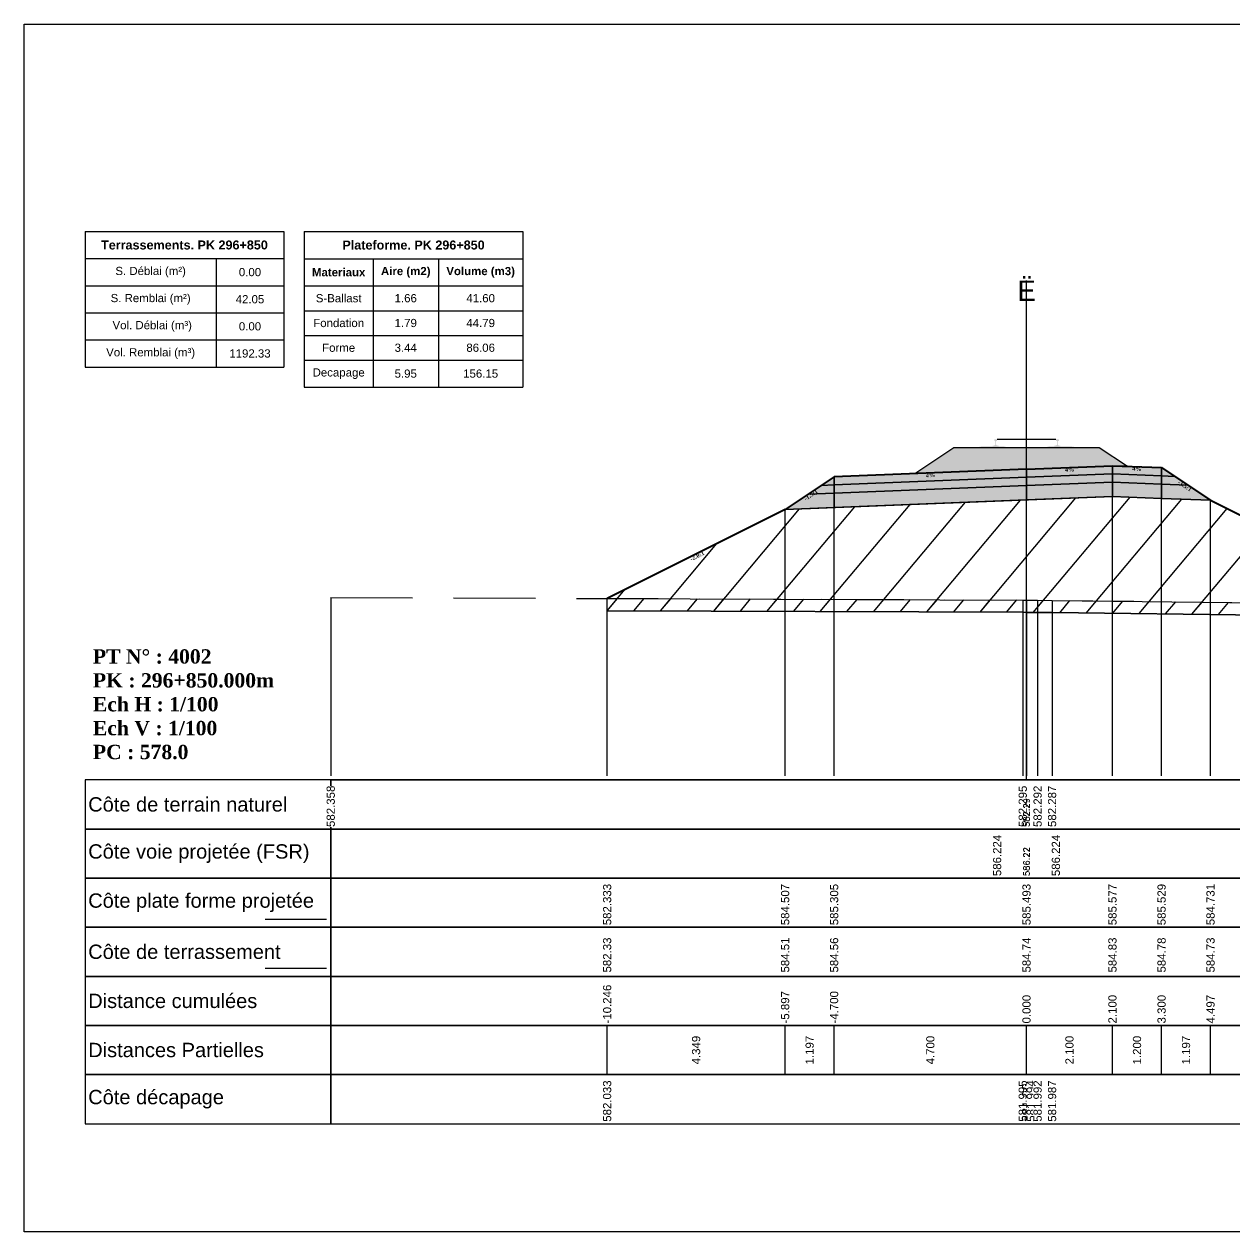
# Model space of a CAD drawing. Header units: millimetres. Extents: x 2762 to 3076, y 916 to 3305.
# Drawn here: x 3026.54 to 3056.12, y 1097.65 to 1127.15 of the extents above; entities that cross this region are included whole.
import ezdxf

# ---------------------------------------------------------------- set-up
doc = ezdxf.new("R2010")
doc.units = ezdxf.units.MM
doc.header["$LTSCALE"] = 2
doc.linetypes.add('CACHE', pattern=[9.525, 6.35, -3.175])
doc.linetypes.add('DASHED', pattern=[0.75, 0.5, -0.25])
for name, color, linetype in [('C-ANNO-TABL', 1, 'Continuous'), ('C-ANNO-TABL-TEXT', 150, 'Continuous'), ('C-ANNO-TABL-TITL', 150, 'Continuous'), ('C-ANNO-TABL-TTBL', 5, 'Continuous'), ('C-ROAD-CORR', 5, 'Continuous'), ('C-ROAD-SCTN', 7, 'Continuous')]:
    doc.layers.add(name, color=color, linetype=linetype)
doc.styles.add('ARIAL', font='arial.ttf')
doc.styles.add('C3D_Etiquette', font='romans.shx')
doc.styles.add('C3D_Profil_Travers', font='romans.shx')
doc.styles.get("Standard").update_dxf_attribs({"font": 'arial.ttf'})

msp = doc.modelspace()

# ---------------------------------------------------------------- hatches: boundary and pattern name
at = {"linetype": 'Continuous', "lineweight": -3}
msp.add_hatch(color=254, dxfattribs=at).paths.add_polyline_path([(3049.812, 1116.625), (3049.812, 1116.81), (3049.927, 1116.831), (3050.275, 1116.831), (3050.275, 1116.836), (3050.201, 1116.836), (3050.201, 1116.846), (3050.202, 1116.847), (3050.204, 1116.848), (3050.205, 1116.848), (3050.225, 1116.85), (3050.228, 1116.85), (3050.231, 1116.851), (3050.259, 1116.862), (3050.262, 1116.863), (3050.263, 1116.864), (3050.264, 1116.866), (3050.265, 1116.87), (3050.266, 1116.877), (3050.267, 1116.886), (3050.268, 1116.896), (3050.268, 1116.92), (3050.267, 1116.936), (3050.267, 1116.942), (3050.266, 1116.948), (3050.265, 1116.953), (3050.265, 1116.955), (3050.264, 1116.958), (3050.263, 1116.96), (3050.262, 1116.961), (3050.261, 1116.963), (3050.26, 1116.963), (3050.244, 1116.969), (3050.242, 1116.971), (3050.241, 1116.972), (3050.24, 1116.973), (3050.24, 1116.976), (3050.24, 1116.994), (3050.241, 1116.998), (3050.242, 1117), (3050.244, 1117.003), (3050.246, 1117.004), (3050.249, 1117.006), (3050.25, 1117.006), (3050.254, 1117.007), (3050.258, 1117.007), (3050.261, 1117.008), (3050.265, 1117.008), (3050.27, 1117.008), (3050.273, 1117.008), (3050.276, 1117.008), (3050.28, 1117.008), (3050.283, 1117.008), (3050.287, 1117.008), (3050.292, 1117.008), (3050.295, 1117.007), (3050.299, 1117.007), (3050.303, 1117.006), (3050.304, 1117.006), (3050.306, 1117.004), (3050.309, 1117.003), (3050.311, 1117), (3050.312, 1116.998), (3050.312, 1116.994), (3050.312, 1116.976), (3050.312, 1116.973), (3050.312, 1116.972), (3050.311, 1116.971), (3050.309, 1116.969), (3050.293, 1116.963), (3050.292, 1116.963), (3050.29, 1116.961), (3050.289, 1116.96), (3050.289, 1116.958), (3050.288, 1116.955), (3050.287, 1116.953), (3050.287, 1116.948), (3050.286, 1116.942), (3050.285, 1116.936), (3050.285, 1116.92), (3050.285, 1116.896), (3050.286, 1116.886), (3050.287, 1116.877), (3050.288, 1116.87), (3050.289, 1116.866), (3050.29, 1116.864), (3050.291, 1116.863), (3050.293, 1116.862), (3050.322, 1116.851), (3050.325, 1116.85), (3050.328, 1116.85), (3050.348, 1116.848), (3050.349, 1116.848), (3050.35, 1116.847), (3050.351, 1116.846), (3050.351, 1116.836), (3050.277, 1116.836), (3050.277, 1116.831), (3050.481, 1116.831), (3050.613, 1116.8), (3051.447, 1116.8), (3051.578, 1116.831), (3051.782, 1116.831), (3051.782, 1116.836), (3051.708, 1116.836), (3051.708, 1116.846), (3051.709, 1116.847), (3051.711, 1116.848), (3051.712, 1116.848), (3051.732, 1116.85), (3051.735, 1116.85), (3051.738, 1116.851), (3051.766, 1116.862), (3051.769, 1116.863), (3051.77, 1116.864), (3051.771, 1116.866), (3051.772, 1116.87), (3051.773, 1116.877), (3051.774, 1116.886), (3051.775, 1116.896), (3051.775, 1116.92), (3051.774, 1116.936), (3051.774, 1116.942), (3051.773, 1116.948), (3051.772, 1116.953), (3051.772, 1116.955), (3051.771, 1116.958), (3051.77, 1116.96), (3051.769, 1116.961), (3051.768, 1116.963), (3051.767, 1116.963), (3051.751, 1116.969), (3051.749, 1116.971), (3051.748, 1116.972), (3051.747, 1116.973), (3051.747, 1116.976), (3051.747, 1116.994), (3051.748, 1116.998), (3051.749, 1117), (3051.751, 1117.003), (3051.753, 1117.004), (3051.756, 1117.006), (3051.757, 1117.006), (3051.761, 1117.007), (3051.765, 1117.007), (3051.768, 1117.008), (3051.772, 1117.008), (3051.777, 1117.008), (3051.78, 1117.008), (3051.783, 1117.008), (3051.787, 1117.008), (3051.79, 1117.008), (3051.794, 1117.008), (3051.799, 1117.008), (3051.802, 1117.007), (3051.806, 1117.007), (3051.81, 1117.006), (3051.811, 1117.006), (3051.813, 1117.004), (3051.816, 1117.003), (3051.818, 1117), (3051.819, 1116.998), (3051.819, 1116.994), (3051.819, 1116.976), (3051.819, 1116.973), (3051.819, 1116.972), (3051.818, 1116.971), (3051.816, 1116.969), (3051.8, 1116.963), (3051.799, 1116.963), (3051.797, 1116.961), (3051.796, 1116.96), (3051.796, 1116.958), (3051.795, 1116.955), (3051.794, 1116.953), (3051.794, 1116.948), (3051.793, 1116.942), (3051.792, 1116.936), (3051.792, 1116.92), (3051.792, 1116.896), (3051.793, 1116.886), (3051.794, 1116.877), (3051.795, 1116.87), (3051.796, 1116.866), (3051.797, 1116.864), (3051.798, 1116.863), (3051.8, 1116.862), (3051.829, 1116.851), (3051.832, 1116.85), (3051.835, 1116.85), (3051.855, 1116.848), (3051.856, 1116.848), (3051.857, 1116.847), (3051.858, 1116.846), (3051.858, 1116.836), (3051.784, 1116.836), (3051.784, 1116.831), (3052.132, 1116.831), (3052.247, 1116.81), (3052.247, 1116.625)])
h = msp.add_hatch(dxfattribs=at)
h.set_pattern_fill('GRAVEL', color=252, scale=0.009, style=0)
h.set_pattern_definition([(228.0128, (3048.461781, 1116.3963), (-1.8288, -2.0574), [0.030755, -3.0447435]), (184.96974, (3048.441207, 1116.37344), (2.743199999, 0.228600013), [0.0527764, -5.2248644]), (132.51045, (3048.388629, 1116.368868), (2.286, -2.5146), [0.0372133, -3.684125]), (267.2737, (3048.299475, 1116.311718), (0.2286, 4.572), [0.0480604, -4.7579794]), (292.83365, (3048.297189, 1116.263712), (-1.143, 2.7432), [0.047127, -4.6655827]), (357.2737, (3048.315477, 1116.220278), (-4.572, 0.2286), [0.0480604, -4.7579794]), (37.69424, (3048.363483, 1116.217992), (-2.9718, -2.286), [0.0635574, -6.2921804]), (72.25533, (3048.413775, 1116.256854), (1.6002, 5.0292), [0.0600048, -5.940473]), (121.42957, (3048.432063, 1116.314004), (-1.8288, 2.9718), [0.048223, -4.774099]), (175.23636, (3048.406917, 1116.355152), (2.5146, -0.2286), [0.055054, -2.697654]), (222.39744, (3048.352053, 1116.359724), (-2.7432, -2.5146), [0.071197, -7.0485095]), (138.81407, (3048.52579, 1116.309432), (-1.6002, 1.3716), [0.0243004, -2.405751]), (171.46923, (3048.507501, 1116.325434), (2.9718, -0.4572), [0.0462314, -4.5769175]), (225, (3048.46178, 1116.3323), (-3e-17, -0.2286), [0.032329, -0.29096]), (203.1986, (3048.44578, 1116.359724), (1.143, 0.4572), [0.01741, -1.723556]), (291.8014, (3048.429777, 1116.352866), (-0.2286, 0.6858), [0.024621, -1.206428]), (30.9638, (3048.43892, 1116.330006), (0.6858, 0.4572), [0.039989, -1.292967]), (161.565, (3048.47321, 1116.35058), (0.4572, -0.2286), [0.028916, -0.693981]), (16.38954, (3048.297189, 1116.352866), (2.286, 0.6858), [0.040508, -4.0102944]), (70.34618, (3048.336051, 1116.364296), (-0.9144, -2.5146), [0.033984, -3.3643994]), (293.1986, (3048.47321, 1116.3963), (-0.4572, 1.143), [0.034819, -1.7061465]), (343.61046, (3048.486927, 1116.364296), (-2.286, 0.6858), [0.040508, -4.0102944]), (339.44395, (3048.29719, 1116.211134), (-1.143, 0.4572), [0.039063, -1.914096]), (294.77514, (3048.333765, 1116.197418), (-1.143, 2.5146), [0.0327305, -3.2403234]), (66.8014, (3048.475497, 1116.1677), (0.4572, 1.143), [0.034819, -1.7061465]), (17.35402, (3048.489213, 1116.199704), (-2.9718, -0.9144), [0.0383204, -3.793714]), (69.44395, (3048.363483, 1116.1677), (-0.4572, -1.143), [0.0195316, -1.933628]), (101.3099, (3048.46178, 1116.1677), (-0.2286, 0.9144), [0.011656, -1.1539795]), (165.9638, (3048.459495, 1116.17913), (0.6858, -0.2286), [0.047127, -0.895415]), (186.009, (3048.413775, 1116.19056), (2.286, 0.2286), [0.043674, -4.323723]), (303.69, (3048.43892, 1116.30943), (-0.2286, 0.4572), [0.032969, -0.79126]), (353.15723, (3048.457209, 1116.282), (3.8862, -0.4572), [0.05756, -5.698441]), (60.9454, (3048.51436, 1116.275142), (-0.9144, -1.6002), [0.023536, -2.330045]), (90, (3048.5258, 1116.29572), (-0.2286, 0.2286), [0.013716, -0.214884]), (120.25644, (3048.409203, 1116.197418), (0.9144, -1.6002), [0.031758, -3.1440547]), (48.0128, (3048.393201, 1116.22485), (1.8288, 2.0574), [0.06151, -3.0139886]), (0, (3048.43435, 1116.27057), (0.2286, 0.2286), [0.059436, -0.169164]), (325.30485, (3048.493785, 1116.27057), (2.286, -1.6002), [0.036145, -3.5783385]), (254.0546, (3048.523503, 1116.249996), (-0.2286, -0.9144), [0.033285, -1.6309485]), (207.64598, (3048.514359, 1116.217992), (-4.3434, -2.286), [0.054193, -5.365122]), (175.42608, (3048.466353, 1116.192846), (-2.9718, 0.2286), [0.0573327, -5.675926])])
h.paths.add_polyline_path([(3048.297, 1116.168), (3049.255, 1116.806), (3052.805, 1116.806), (3053.494, 1116.346), (3053.13, 1116.361)])
h = msp.add_hatch(color=11, dxfattribs=at)
h.paths.add_polyline_path([(3054.33, 1116.113), (3054.33, 1116.313), (3054.649, 1116.1)])
h.paths.add_polyline_path([(3053.13, 1116.161), (3053.13, 1116.361), (3054.33, 1116.313), (3054.33, 1116.113)])
h.paths.add_polyline_path([(3051.03, 1116.077), (3051.03, 1116.277), (3053.13, 1116.361), (3053.13, 1116.161)])
h.paths.add_polyline_path([(3046.33, 1115.889), (3046.33, 1116.089), (3051.03, 1116.277), (3051.03, 1116.077)])
h.paths.add_polyline_path([(3046.01, 1115.876), (3046.33, 1116.089), (3046.33, 1115.889)])
h = msp.add_hatch(color=30, dxfattribs=at)
h.paths.add_polyline_path([(3054.33, 1115.913), (3054.33, 1116.113), (3054.649, 1116.1), (3054.968, 1115.887)])
h.paths.add_polyline_path([(3053.13, 1115.961), (3053.13, 1116.161), (3054.33, 1116.113), (3054.33, 1115.913)])
h.paths.add_polyline_path([(3051.03, 1115.877), (3051.03, 1116.077), (3053.13, 1116.161), (3053.13, 1115.961)])
h.paths.add_polyline_path([(3046.33, 1115.689), (3046.33, 1115.889), (3051.03, 1116.077), (3051.03, 1115.877)])
h.paths.add_polyline_path([(3045.691, 1115.663), (3046.01, 1115.876), (3046.33, 1115.889), (3046.33, 1115.689)])
h = msp.add_hatch(color=83, dxfattribs=at)
h.paths.add_polyline_path([(3054.33, 1115.563), (3054.33, 1115.913), (3054.968, 1115.887), (3055.526, 1115.515)])
h.paths.add_polyline_path([(3053.13, 1115.611), (3053.13, 1115.961), (3054.33, 1115.913), (3054.33, 1115.563)])
h.paths.add_polyline_path([(3051.03, 1115.527), (3051.03, 1115.877), (3053.13, 1115.961), (3053.13, 1115.611)])
h.paths.add_polyline_path([(3046.33, 1115.339), (3046.33, 1115.689), (3051.03, 1115.877), (3051.03, 1115.527)])
h.paths.add_polyline_path([(3045.133, 1115.291), (3045.691, 1115.663), (3046.33, 1115.689), (3046.33, 1115.339)])
h = msp.add_hatch(dxfattribs=at)
h.set_pattern_fill('_U', color=3, angle=50, style=0, pattern_type=0)
h.set_pattern_definition([(50, (3040.7838, 1112.8166), (-0.766044, 0.64279), [])])
h.paths.add_polyline_path([(3040.784, 1112.817), (3040.784, 1113.117), (3045.133, 1115.291), (3053.13, 1115.611), (3055.526, 1115.515), (3060.626, 1112.965), (3060.626, 1112.665), (3051.655, 1112.771), (3051.301, 1112.776), (3050.938, 1112.779)])
h = msp.add_hatch(dxfattribs=at)
h.set_pattern_fill('_U', color=150, scale=0.5, angle=50, style=0, pattern_type=0)
h.set_pattern_definition([(50, (3040.7838, 1112.8166), (-0.383022, 0.321394), [])])
h.paths.add_polyline_path([(3040.784, 1112.817), (3040.784, 1113.117), (3050.938, 1113.079), (3051.301, 1113.076), (3051.655, 1113.071), (3060.626, 1112.965), (3060.626, 1112.665), (3051.655, 1112.771), (3051.301, 1112.776), (3050.938, 1112.779)])

# ---------------------------------------------------------------- linework, layer by layer
at = {"color": 7, "linetype": 'Continuous', "lineweight": -3}
for p, q in [((3051.03, 1108.684), (3051.03, 1120.884)), ((3034.029, 1108.684), (3068.031, 1108.684)), ((3040.784, 1101.484), (3040.784, 1102.684)), ((3045.133, 1101.484), (3045.133, 1102.684)), ((3045.133, 1101.484), (3045.133, 1102.684)), ((3046.33, 1101.484), (3046.33, 1102.684)), ((3046.33, 1101.484), (3046.33, 1102.684)), ((3051.03, 1101.484), (3051.03, 1102.684)), ((3051.03, 1101.484), (3051.03, 1102.684)), ((3053.13, 1101.484), (3053.13, 1102.684)), ((3053.13, 1101.484), (3053.13, 1102.684)), ((3054.33, 1101.484), (3054.33, 1102.684)), ((3054.33, 1101.484), (3054.33, 1102.684)), ((3055.526, 1101.484), (3055.526, 1102.684)), ((3055.526, 1101.484), (3055.526, 1102.684))]:
    msp.add_line(p, q, dxfattribs=at)
at = {"color": 251, "linetype": 'Continuous', "lineweight": -3}
for p, q in [((3048.297, 1116.168), (3049.255, 1116.806)), ((3049.255, 1116.806), (3052.805, 1116.806)), ((3052.805, 1116.806), (3053.494, 1116.346)), ((3046.33, 1116.089), (3051.03, 1116.277)), ((3053.13, 1116.361), (3048.297, 1116.168)), ((3051.03, 1116.277), (3053.13, 1116.361)), ((3051.03, 1116.077), (3051.03, 1116.277)), ((3051.03, 1116.277), (3051.03, 1116.077)), ((3053.494, 1116.346), (3053.13, 1116.361)), ((3053.13, 1116.161), (3053.13, 1116.361)), ((3053.13, 1116.361), (3054.33, 1116.313)), ((3053.13, 1116.361), (3053.13, 1116.161)), ((3054.33, 1116.113), (3054.33, 1116.313)), ((3054.33, 1116.313), (3054.649, 1116.1)), ((3054.33, 1116.313), (3054.33, 1116.113)), ((3046.01, 1115.876), (3046.33, 1116.089)), ((3046.33, 1115.889), (3046.33, 1116.089)), ((3046.33, 1116.089), (3046.33, 1115.889)), ((3051.03, 1116.077), (3046.33, 1115.889)), ((3053.13, 1116.161), (3051.03, 1116.077)), ((3054.33, 1116.113), (3053.13, 1116.161)), ((3054.649, 1116.1), (3054.33, 1116.113)), ((3046.33, 1115.889), (3046.01, 1115.876))]:
    msp.add_line(p, q, dxfattribs=at)
at = {"color": 53, "linetype": 'Continuous', "lineweight": -3}
for p, q in [((3046.33, 1115.889), (3051.03, 1116.077)), ((3051.03, 1116.077), (3053.13, 1116.161)), ((3051.03, 1115.877), (3051.03, 1116.077)), ((3051.03, 1116.077), (3051.03, 1115.877)), ((3053.13, 1115.961), (3053.13, 1116.161)), ((3053.13, 1116.161), (3054.33, 1116.113)), ((3053.13, 1116.161), (3053.13, 1115.961)), ((3054.33, 1115.913), (3054.33, 1116.113)), ((3054.33, 1116.113), (3054.649, 1116.1)), ((3054.33, 1116.113), (3054.33, 1115.913)), ((3054.649, 1116.1), (3054.968, 1115.887)), ((3045.691, 1115.663), (3046.01, 1115.876)), ((3046.33, 1115.689), (3045.691, 1115.663)), ((3045.691, 1115.663), (3046.33, 1115.689)), ((3046.01, 1115.876), (3046.33, 1115.889)), ((3046.33, 1115.689), (3046.33, 1115.889)), ((3046.33, 1115.889), (3046.33, 1115.689)), ((3051.03, 1115.877), (3046.33, 1115.689)), ((3046.33, 1115.689), (3051.03, 1115.877)), ((3046.33, 1115.339), (3046.33, 1115.689)), ((3046.33, 1115.689), (3046.33, 1115.339)), ((3053.13, 1115.961), (3051.03, 1115.877)), ((3051.03, 1115.877), (3053.13, 1115.961)), ((3051.03, 1115.527), (3051.03, 1115.877)), ((3051.03, 1115.877), (3051.03, 1115.527)), ((3054.33, 1115.913), (3053.13, 1115.961)), ((3053.13, 1115.611), (3053.13, 1115.961)), ((3053.13, 1115.961), (3054.33, 1115.913)), ((3053.13, 1115.961), (3053.13, 1115.611)), ((3054.968, 1115.887), (3054.33, 1115.913)), ((3054.33, 1115.563), (3054.33, 1115.913)), ((3054.33, 1115.913), (3054.968, 1115.887)), ((3054.33, 1115.913), (3054.33, 1115.563)), ((3054.968, 1115.887), (3055.526, 1115.515)), ((3045.133, 1115.291), (3045.691, 1115.663)), ((3051.03, 1115.527), (3046.33, 1115.339)), ((3053.13, 1115.611), (3051.03, 1115.527)), ((3054.33, 1115.563), (3053.13, 1115.611)), ((3055.526, 1115.515), (3054.33, 1115.563)), ((3046.33, 1115.339), (3045.133, 1115.291))]:
    msp.add_line(p, q, dxfattribs=at)
at = {"color": 253, "linetype": 'Continuous', "lineweight": -3}
for p, q in [((3045.133, 1115.291), (3053.13, 1115.611)), ((3053.13, 1115.611), (3055.526, 1115.515)), ((3055.526, 1115.515), (3060.626, 1112.965)), ((3040.784, 1113.117), (3045.133, 1115.291)), ((3040.784, 1112.817), (3040.784, 1113.117)), ((3040.784, 1113.117), (3050.938, 1113.079)), ((3040.784, 1112.817), (3040.784, 1113.117)), ((3050.938, 1113.079), (3051.301, 1113.076)), ((3051.301, 1113.076), (3051.655, 1113.071)), ((3051.655, 1113.071), (3060.626, 1112.965)), ((3050.938, 1112.779), (3040.784, 1112.817)), ((3050.938, 1112.779), (3040.784, 1112.817)), ((3051.301, 1112.776), (3050.938, 1112.779)), ((3051.301, 1112.776), (3050.938, 1112.779)), ((3051.655, 1112.771), (3051.301, 1112.776)), ((3051.655, 1112.771), (3051.301, 1112.776)), ((3060.626, 1112.665), (3051.655, 1112.771)), ((3060.626, 1112.665), (3051.655, 1112.771))]:
    msp.add_line(p, q, dxfattribs=at)
at = {"color": 8, "linetype": 'CACHE', "lineweight": -3}
for p, q in [((3051.03, 1108.784), (3051.03, 1115.527)), ((3051.03, 1108.784), (3051.03, 1115.527)), ((3053.13, 1108.784), (3053.13, 1115.611)), ((3054.33, 1108.784), (3054.33, 1115.563)), ((3055.526, 1108.784), (3055.526, 1115.515)), ((3045.133, 1108.784), (3045.133, 1115.291)), ((3046.33, 1108.784), (3046.33, 1115.339)), ((3040.784, 1108.784), (3040.784, 1113.117))]:
    msp.add_line(p, q, dxfattribs=at)
at = {"color": 105, "linetype": 'DASHED', "lineweight": -3, "ltscale": 2}
for p, q in [((3034.03, 1113.142), (3050.938, 1113.079)), ((3050.938, 1113.079), (3051.03, 1113.078)), ((3051.03, 1113.078), (3051.301, 1113.076)), ((3051.301, 1113.076), (3051.655, 1113.071)), ((3051.655, 1113.071), (3068.03, 1112.878))]:
    msp.add_line(p, q, dxfattribs=at)
at = {"color": 98, "linetype": 'CACHE', "lineweight": -3}
for p, q in [((3034.03, 1113.142), (3034.03, 1108.784)), ((3050.938, 1113.079), (3050.938, 1108.784)), ((3051.03, 1113.078), (3051.03, 1108.784)), ((3051.301, 1113.076), (3051.301, 1108.784)), ((3051.655, 1113.071), (3051.655, 1108.784))]:
    msp.add_line(p, q, dxfattribs=at)
at = {"color": 6, "linetype": 'Continuous', "lineweight": -3}
for p, q in [((3040.784, 1112.817), (3050.938, 1112.779)), ((3050.938, 1112.779), (3051.03, 1112.778)), ((3051.03, 1112.778), (3051.136, 1112.777)), ((3051.136, 1112.777), (3051.301, 1112.776)), ((3051.301, 1112.776), (3051.655, 1112.771)), ((3051.655, 1112.771), (3060.626, 1112.665))]:
    msp.add_line(p, q, dxfattribs=at)
at = {"color": 154, "linetype": 'Continuous', "lineweight": -3}
msp.add_line((3032.429, 1105.284), (3033.929, 1105.284), dxfattribs=at)
at = {"color": 1, "linetype": 'Continuous', "lineweight": -3}
msp.add_line((3032.429, 1104.084), (3033.929, 1104.084), dxfattribs=at)
at = {"color": 7, "linetype": 'Continuous', "lineweight": -3}
for points in [[(3034.029, 1107.484), (3034.029, 1108.684), (3028.029, 1108.684), (3028.029, 1107.484)], [(3034.029, 1107.484), (3068.031, 1107.484), (3068.031, 1108.684), (3034.029, 1108.684)], [(3034.029, 1106.284), (3034.029, 1107.484), (3028.029, 1107.484), (3028.029, 1106.284)], [(3034.029, 1106.284), (3068.031, 1106.284), (3068.031, 1107.484), (3034.029, 1107.484)], [(3034.029, 1105.084), (3034.029, 1106.284), (3028.029, 1106.284), (3028.029, 1105.084)], [(3034.029, 1105.084), (3068.031, 1105.084), (3068.031, 1106.284), (3034.029, 1106.284)], [(3034.029, 1103.884), (3034.029, 1105.084), (3028.029, 1105.084), (3028.029, 1103.884)], [(3034.029, 1103.884), (3068.031, 1103.884), (3068.031, 1105.084), (3034.029, 1105.084)], [(3034.029, 1102.684), (3034.029, 1103.884), (3028.029, 1103.884), (3028.029, 1102.684)], [(3034.029, 1102.684), (3068.031, 1102.684), (3068.031, 1103.884), (3034.029, 1103.884)], [(3034.029, 1101.484), (3034.029, 1102.684), (3028.029, 1102.684), (3028.029, 1101.484)], [(3034.029, 1101.484), (3068.031, 1101.484), (3068.031, 1102.684), (3034.029, 1102.684)], [(3034.029, 1100.284), (3034.029, 1101.484), (3028.029, 1101.484), (3028.029, 1100.284)], [(3034.029, 1100.284), (3068.031, 1100.284), (3068.031, 1101.484), (3034.029, 1101.484)]]:
    msp.add_3dface(points, dxfattribs=at)
at = {"layer": 'C-ANNO-TABL', "color": 7, "linetype": 'Continuous', "lineweight": -3}
for p, q in [((3028.029, 1121.419), (3031.229, 1121.419)), ((3031.229, 1121.419), (3032.882, 1121.419)), ((3031.229, 1121.419), (3031.229, 1120.757)), ((3033.382, 1121.416), (3035.064, 1121.416)), ((3035.064, 1121.416), (3036.66, 1121.416)), ((3035.064, 1121.416), (3035.064, 1120.754)), ((3036.66, 1121.416), (3038.723, 1121.416)), ((3036.66, 1121.416), (3036.66, 1120.754)), ((3028.029, 1120.757), (3031.229, 1120.757)), ((3031.229, 1120.757), (3032.882, 1120.757)), ((3031.229, 1120.757), (3031.229, 1120.095)), ((3033.382, 1120.754), (3035.064, 1120.754)), ((3035.064, 1120.754), (3036.66, 1120.754)), ((3035.064, 1120.754), (3035.064, 1120.147)), ((3036.66, 1120.754), (3038.723, 1120.754)), ((3036.66, 1120.754), (3036.66, 1120.147)), ((3033.382, 1120.147), (3035.064, 1120.147)), ((3035.064, 1120.147), (3036.66, 1120.147)), ((3035.064, 1120.147), (3035.064, 1119.543)), ((3036.66, 1120.147), (3038.723, 1120.147)), ((3036.66, 1120.147), (3036.66, 1119.543)), ((3028.029, 1120.095), (3031.229, 1120.095)), ((3031.229, 1120.095), (3032.882, 1120.095)), ((3031.229, 1120.095), (3031.229, 1119.432)), ((3033.382, 1119.543), (3035.064, 1119.543)), ((3035.064, 1119.543), (3036.66, 1119.543)), ((3035.064, 1119.543), (3035.064, 1118.939)), ((3036.66, 1119.543), (3038.723, 1119.543)), ((3036.66, 1119.543), (3036.66, 1118.939)), ((3028.029, 1119.432), (3031.229, 1119.432)), ((3031.229, 1119.432), (3032.882, 1119.432)), ((3031.229, 1119.432), (3031.229, 1118.77)), ((3033.382, 1118.939), (3035.064, 1118.939)), ((3035.064, 1118.939), (3036.66, 1118.939)), ((3035.064, 1118.939), (3035.064, 1118.28)), ((3036.66, 1118.939), (3038.723, 1118.939)), ((3036.66, 1118.939), (3036.66, 1118.28))]:
    msp.add_line(p, q, dxfattribs=at)
at = {"layer": 'C-ANNO-TABL-TTBL', "color": 7, "linetype": 'Continuous', "lineweight": -3}
for p, q in [((3028.029, 1122.084), (3032.882, 1122.084)), ((3028.029, 1122.084), (3028.029, 1121.419)), ((3032.882, 1122.084), (3032.882, 1121.419)), ((3033.382, 1122.084), (3038.723, 1122.084)), ((3033.382, 1122.084), (3033.382, 1121.416)), ((3038.723, 1122.084), (3038.723, 1121.416)), ((3028.029, 1121.419), (3028.029, 1120.757)), ((3032.882, 1121.419), (3032.882, 1120.757)), ((3033.382, 1121.416), (3033.382, 1120.754)), ((3038.723, 1121.416), (3038.723, 1120.754)), ((3028.029, 1120.757), (3028.029, 1120.095)), ((3032.882, 1120.757), (3032.882, 1120.095)), ((3033.382, 1120.754), (3033.382, 1120.147)), ((3038.723, 1120.754), (3038.723, 1120.147)), ((3033.382, 1120.147), (3033.382, 1119.543)), ((3038.723, 1120.147), (3038.723, 1119.543)), ((3028.029, 1120.095), (3028.029, 1119.432)), ((3032.882, 1120.095), (3032.882, 1119.432)), ((3033.382, 1119.543), (3033.382, 1118.939)), ((3038.723, 1119.543), (3038.723, 1118.939)), ((3028.029, 1119.432), (3028.029, 1118.77)), ((3032.882, 1119.432), (3032.882, 1118.77)), ((3033.382, 1118.939), (3033.382, 1118.28)), ((3038.723, 1118.939), (3038.723, 1118.28)), ((3028.029, 1118.77), (3031.229, 1118.77)), ((3031.229, 1118.77), (3032.882, 1118.77)), ((3033.382, 1118.28), (3035.064, 1118.28)), ((3035.064, 1118.28), (3036.66, 1118.28)), ((3036.66, 1118.28), (3038.723, 1118.28))]:
    msp.add_line(p, q, dxfattribs=at)
at = {"layer": 'C-ROAD-CORR', "color": 1, "linetype": 'Continuous', "lineweight": 40}
for p, q in [((3051.03, 1116.277), (3046.33, 1116.089)), ((3051.03, 1116.277), (3053.13, 1116.361)), ((3053.13, 1116.361), (3054.33, 1116.313)), ((3054.33, 1116.313), (3055.526, 1115.515)), ((3046.33, 1116.089), (3045.133, 1115.291)), ((3055.526, 1115.515), (3060.626, 1112.965)), ((3045.133, 1115.291), (3040.784, 1113.117))]:
    msp.add_line(p, q, dxfattribs=at)
at = {"layer": 'C-ROAD-CORR', "color": 102, "linetype": 'Continuous', "lineweight": -3, "ltscale": 0.5}
for p, q in [((3051.03, 1115.527), (3046.33, 1115.339)), ((3051.03, 1115.527), (3053.13, 1115.611)), ((3053.13, 1115.611), (3054.33, 1115.563)), ((3054.33, 1115.563), (3055.526, 1115.515)), ((3046.33, 1115.339), (3045.133, 1115.291))]:
    msp.add_line(p, q, dxfattribs=at)
at = {"layer": 'C-ROAD-SCTN', "color": 154, "linetype": 'Continuous', "lineweight": -3}
for p, q in [((3050.312, 1117.008), (3051.03, 1117.008)), ((3051.03, 1117.008), (3051.747, 1117.008)), ((3046.33, 1116.089), (3051.03, 1116.277)), ((3051.03, 1116.277), (3053.13, 1116.361)), ((3053.13, 1116.361), (3054.33, 1116.313)), ((3054.33, 1116.313), (3055.526, 1115.515)), ((3045.133, 1115.291), (3046.33, 1116.089)), ((3055.526, 1115.515), (3060.626, 1112.965)), ((3040.784, 1113.117), (3045.133, 1115.291))]:
    msp.add_line(p, q, dxfattribs=at)
at = {"layer": 'C-ROAD-SCTN', "color": 140, "linetype": 'Continuous', "lineweight": -3}
for p, q in [((3048.297, 1116.168), (3049.255, 1116.806)), ((3049.255, 1116.806), (3049.298, 1116.806)), ((3049.298, 1116.806), (3051.03, 1116.806)), ((3051.03, 1116.806), (3052.761, 1116.806)), ((3052.761, 1116.806), (3052.805, 1116.806)), ((3052.805, 1116.806), (3053.494, 1116.346))]:
    msp.add_line(p, q, dxfattribs=at)
at = {"layer": 'C-ROAD-SCTN', "color": 1, "linetype": 'Continuous', "lineweight": -3}
for p, q in [((3046.33, 1115.339), (3051.03, 1115.527)), ((3051.03, 1115.527), (3053.13, 1115.611)), ((3053.13, 1115.611), (3054.33, 1115.563)), ((3054.33, 1115.563), (3055.526, 1115.515)), ((3055.526, 1115.515), (3060.626, 1112.965)), ((3040.784, 1113.117), (3045.133, 1115.291)), ((3045.133, 1115.291), (3046.33, 1115.339))]:
    msp.add_line(p, q, dxfattribs=at)

# ---------------------------------------------------------------- texts
at = {"color": 7, "linetype": 'Continuous', "lineweight": -3}
for s, insert, char_height, attachment_point, style in [('{\\fWingdings|b0|i0|c2|p0;Ë}', (3051.03, 1120.384), 0.5, 8, 'C3D_Profil_Travers'), ('{\\fTimes New Roman|b1|i0|c0|p18;PT N° : 4002\\PPK : 296+850.000m\\PEch H : 1/100\\PEch V : 1/100\\PPC : 578.0}', (3028.218, 1109.184), 0.35, 7, 'C3D_Profil_Travers'), ('{\\fArial|b0|i0|c0|p34;Côte de terrain naturel}', (3028.104, 1108.084), 0.35, 4, 'C3D_Etiquette'), ('{\\fArial|b0|i0|c0|p34;Côte plate forme projetée}', (3028.104, 1105.684), 0.35, 4, 'C3D_Etiquette'), ('{\\fArial|b0|i0|c0|p34;Côte de terrassement}', (3028.104, 1104.484), 0.35, 4, 'C3D_Etiquette'), ('{\\fArial|b0|i0|c0|p34;Distance cumulées}', (3028.104, 1103.284), 0.35, 4, 'C3D_Etiquette'), ('{\\fArial|b0|i0|c0|p34;Distances Partielles}', (3028.104, 1102.084), 0.35, 4, 'C3D_Etiquette'), ('{\\fArial|b0|i0|c0|p34;Côte décapage}', (3028.104, 1100.884), 0.35, 4, 'C3D_Etiquette')]:
    msp.add_mtext(s, dxfattribs=dict(at, insert=insert, char_height=char_height, attachment_point=attachment_point, style=style))
at = {"color": 7, "linetype": 'Continuous', "lineweight": -3, "char_height": 0.1, "attachment_point": 2, "style": 'C3D_Etiquette'}
for s, insert, width, rotation in [('{\\fTimes New Roman|b1|i0|c0|p18;4%}', (3052.08, 1116.315), 0.37094, 2.2906), ('{\\fTimes New Roman|b1|i0|c0|p18;4%}', (3053.729, 1116.333), 0.42071, 357.7094), ('{\\fTimes New Roman|b1|i0|c0|p18;4%}', (3048.68, 1116.179), 0.42071, 2.2906), ('{\\fTimes New Roman|b1|i0|c0|p18;-1.5:1}', (3045.733, 1115.687), 0.34598, 33.6901), ('{\\fTimes New Roman|b1|i0|c0|p18;-1.5:1}', (3054.926, 1115.911), 0.34598, 326.3099), ('{\\fTimes New Roman|b1|i0|c0|p18;-2.0:1}', (3042.96, 1114.2), 0.34598, 26.5651)]:
    msp.add_mtext(s, dxfattribs=dict(at, insert=insert, width=width, rotation=rotation))
at = {"color": 7, "linetype": 'Continuous', "lineweight": -3, "insert": (3028.104, 1106.884), "char_height": 0.35, "attachment_point": 4}
msp.add_mtext('{\\fArial|b0|i0|c0|p34;Côte voie projetée (FSR)}', dxfattribs=at)
at = {"color": 7, "linetype": 'Continuous', "lineweight": -3, "rotation": 90, "style": 'C3D_Profil_Travers'}
for s, insert, char_height, attachment_point in [('586.22', (3051.03, 1106.334), 0.15, 4), ('{\\fArial|b0|i0|c0|p34;582.33}', (3040.784, 1103.979), 0.2, 4), ('{\\fArial|b0|i0|c0|p34;584.51}', (3045.133, 1103.979), 0.2, 4), ('{\\fArial|b0|i0|c0|p34;584.56}', (3046.33, 1103.979), 0.2, 4), ('{\\fArial|b0|i0|c0|p34;584.74}', (3051.03, 1103.979), 0.2, 4), ('{\\fArial|b0|i0|c0|p34;584.83}', (3053.13, 1103.979), 0.2, 4), ('{\\fArial|b0|i0|c0|p34;584.78}', (3054.33, 1103.979), 0.2, 4), ('{\\fArial|b0|i0|c0|p34;584.73}', (3055.526, 1103.979), 0.2, 4), ('{\\fArial|b0|i0|c0|p34;4.349}', (3042.958, 1102.084), 0.2, 5), ('{\\fArial|b0|i0|c0|p34;1.197}', (3045.731, 1102.084), 0.2, 5), ('{\\fArial|b0|i0|c0|p34;4.700}', (3048.68, 1102.084), 0.2, 5), ('{\\fArial|b0|i0|c0|p34;2.100}', (3052.08, 1102.084), 0.2, 5), ('{\\fArial|b0|i0|c0|p34;1.200}', (3053.73, 1102.084), 0.2, 5), ('{\\fArial|b0|i0|c0|p34;1.197}', (3054.928, 1102.084), 0.2, 5)]:
    msp.add_mtext(s, dxfattribs=dict(at, insert=insert, char_height=char_height, attachment_point=attachment_point))
at = {"layer": 'C-ANNO-TABL-TEXT', "color": 7, "linetype": 'Continuous', "lineweight": -3, "char_height": 0.2, "attachment_point": 5, "style": 'ARIAL'}
for s, insert in [('{\\fArial|b0|i0|c0|p34;\\C7;0.00}', (3032.056, 1121.088)), ('{\\fArial|b0|i0|c0|p34;\\C7;42.05}', (3032.056, 1120.426)), ('{\\fArial|b0|i0|c0|p34;\\C7;S-Ballast}', (3034.223, 1120.451)), ('{\\fArial|b0|i0|c0|p34;\\C7;1.66}', (3035.862, 1120.451)), ('{\\C18;\\c0;41.60}', (3037.692, 1120.451)), ('{\\fArial|b0|i0|c0|p34;\\C7;0.00}', (3032.056, 1119.764)), ('{\\fArial|b0|i0|c0|p34;\\C7;Fondation}', (3034.223, 1119.845)), ('{\\fArial|b0|i0|c0|p34;\\C7;1.79}', (3035.862, 1119.845)), ('{\\C18;\\c0;44.79}', (3037.692, 1119.845)), ('{\\fArial|b0|i0|c0|p34;\\C7;Forme}', (3034.223, 1119.241)), ('{\\fArial|b0|i0|c0|p34;\\C7;3.44}', (3035.862, 1119.241)), ('{\\C18;\\c0;86.06}', (3037.692, 1119.241)), ('{\\fArial|b0|i0|c0|p34;\\C7;1192.33}', (3032.056, 1119.101)), ('{\\fArial|b0|i0|c0|p34;\\C7;Decapage}', (3034.223, 1118.609)), ('{\\fArial|b0|i0|c0|p34;\\C7;5.95}', (3035.862, 1118.609)), ('{\\C18;\\c0;156.15}', (3037.692, 1118.609))]:
    msp.add_mtext(s, dxfattribs=dict(at, insert=insert))
at = {"layer": 'C-ANNO-TABL-TITL', "color": 7, "linetype": 'Continuous', "lineweight": -3, "attachment_point": 5, "style": 'ARIAL'}
for s, insert, char_height in [('{\\fArial|b1|i0|c0|p34;\\C7;Terrassements. PK 296+850}', (3030.455, 1121.751), 0.22), ('{\\fArial|b1|i0|c0|p34;\\C18;\\c0;Plateforme. PK 296+850}', (3036.052, 1121.75), 0.22), ('{\\fArial|b0|i0|c0|p34;\\C7;S. Déblai (m²) }', (3029.629, 1121.088), 0.2), ('{\\fArial|b1|i0|c0|p34;\\C7;Materiaux   }', (3034.223, 1121.085), 0.2), ('{\\fArial|b1|i0|c0|p34;\\C7;Aire (m2)}', (3035.862, 1121.085), 0.2), ('{\\fArial|b1|i0|c0|p34;\\C7;Volume (m3)}', (3037.692, 1121.085), 0.2), ('{\\fArial|b0|i0|c0|p34;\\C7;S. Remblai (m²) }', (3029.629, 1120.426), 0.2), ('{\\fArial|b0|i0|c0|p34;\\C7; Vol. Déblai (m³) }', (3029.629, 1119.764), 0.2), ('{\\fArial|b0|i0|c0|p34;\\C7;Vol. Remblai (m³)}', (3029.629, 1119.101), 0.2)]:
    msp.add_mtext(s, dxfattribs=dict(at, insert=insert, char_height=char_height))

# ---------------------------------------------------------------- next in the draw order: texts
at = {"color": 7, "linetype": 'Continuous', "lineweight": -3, "char_height": 0.2, "attachment_point": 4, "rotation": 90, "style": 'C3D_Profil_Travers', "bg_fill": 3, "box_fill_scale": 1.000375, "bg_fill_color": 256, "bg_fill_true_color": 13158600, "bg_fill_transparency": 0}
for s, insert, width in [('{\\fArial|b0|i0|c0|p34;582.358}', (3034.03, 1107.534), 0.99595), ('{\\fArial|b0|i0|c0|p34;582.295}', (3050.938, 1107.534), 0.99705), ('{\\fArial|b0|i0|c0|p34;586.224}', (3050.312, 1106.334), 0.99471), ('{\\fArial|b0|i0|c0|p34;586.224}', (3051.747, 1106.334), 0.99471), ('{\\fArial|b0|i0|c0|p34;582.333}', (3040.784, 1105.134), 0.99553), ('{\\fArial|b0|i0|c0|p34;584.507}', (3045.133, 1105.134), 0.99553), ('{\\fArial|b0|i0|c0|p34;585.305}', (3046.33, 1105.134), 0.99705), ('{\\fArial|b0|i0|c0|p34;585.493}', (3051.03, 1105.134), 0.99553), ('{\\fArial|b0|i0|c0|p34;585.577}', (3053.13, 1105.134), 0.99553), ('{\\fArial|b0|i0|c0|p34;585.529}', (3054.33, 1105.134), 0.99595), ('{\\fArial|b0|i0|c0|p34;584.731}', (3055.526, 1105.134), 0.95654), ('{\\fArial|b0|i0|c0|p34;\\C256;-10.246}', (3040.784, 1102.734), 0.93518), ('{\\fArial|b0|i0|c0|p34;\\C256;-5.897}', (3045.133, 1102.734), 0.77838), ('{\\fArial|b0|i0|c0|p34;\\C256;-4.700}', (3046.33, 1102.734), 0.77769), ('{\\fArial|b0|i0|c0|p34;\\C256;0.000}', (3051.03, 1102.734), 0.68096), ('{\\fArial|b0|i0|c0|p34;\\C256;2.100}', (3053.13, 1102.734), 0.6844), ('{\\fArial|b0|i0|c0|p34;\\C256;3.300}', (3054.33, 1102.734), 0.68082), ('{\\fArial|b0|i0|c0|p34;\\C256;4.497}', (3055.526, 1102.734), 0.68978), ('{\\fArial|b0|i0|c0|p34;582.033}', (3040.784, 1100.334), 0.99553), ('{\\fArial|b0|i0|c0|p34;581.995}', (3050.938, 1100.334), 0.99705)]:
    msp.add_mtext(s, dxfattribs=dict(at, insert=insert, width=width))

# ---------------------------------------------------------------- next in the draw order: texts
at = {"color": 7, "linetype": 'Continuous', "lineweight": -3, "attachment_point": 4, "rotation": 90, "style": 'C3D_Profil_Travers'}
for s, insert, char_height in [('582.29', (3051.03, 1107.534), 0.15), ('581.99', (3051.03, 1100.334), 0.2)]:
    msp.add_mtext(s, dxfattribs=dict(at, insert=insert, char_height=char_height))

# ---------------------------------------------------------------- next in the draw order: texts
at = {"color": 7, "linetype": 'Continuous', "lineweight": -3, "char_height": 0.2, "attachment_point": 4, "rotation": 90, "style": 'C3D_Profil_Travers', "bg_fill": 3, "box_fill_scale": 1.000375, "bg_fill_color": 256, "bg_fill_true_color": 13158600, "bg_fill_transparency": 0}
for s, insert, width in [('{\\fArial|b0|i0|c0|p34;582.292}', (3051.301, 1107.534), 0.99347), ('{\\fArial|b0|i0|c0|p34;581.994}', (3051.136, 1100.334), 0.99471)]:
    msp.add_mtext(s, dxfattribs=dict(at, insert=insert, width=width))

# ---------------------------------------------------------------- next in the draw order: texts
for s, insert, width in [('{\\fArial|b0|i0|c0|p34;582.287}', (3051.655, 1107.534), 0.99553), ('{\\fArial|b0|i0|c0|p34;581.992}', (3051.301, 1100.334), 0.99347)]:
    msp.add_mtext(s, dxfattribs=dict(at, insert=insert, width=width))

# ---------------------------------------------------------------- next in the draw order: texts
at = {"color": 7, "linetype": 'Continuous', "lineweight": -3, "insert": (3051.655, 1100.334), "char_height": 0.2, "width": 0.99553, "attachment_point": 4, "rotation": 90, "style": 'C3D_Profil_Travers', "bg_fill": 3, "box_fill_scale": 1.000375, "bg_fill_color": 256, "bg_fill_true_color": 13158600, "bg_fill_transparency": 0}
msp.add_mtext('{\\fArial|b0|i0|c0|p34;581.987}', dxfattribs=at)

# ---------------------------------------------------------------- next in the draw order: linework, layer by layer
msp.add_lwpolyline([(3026.54, 1127.145), (3075.54, 1127.145), (3075.54, 1097.645), (3026.54, 1097.645)], close=True)

doc.saveas('drawing.dxf')
